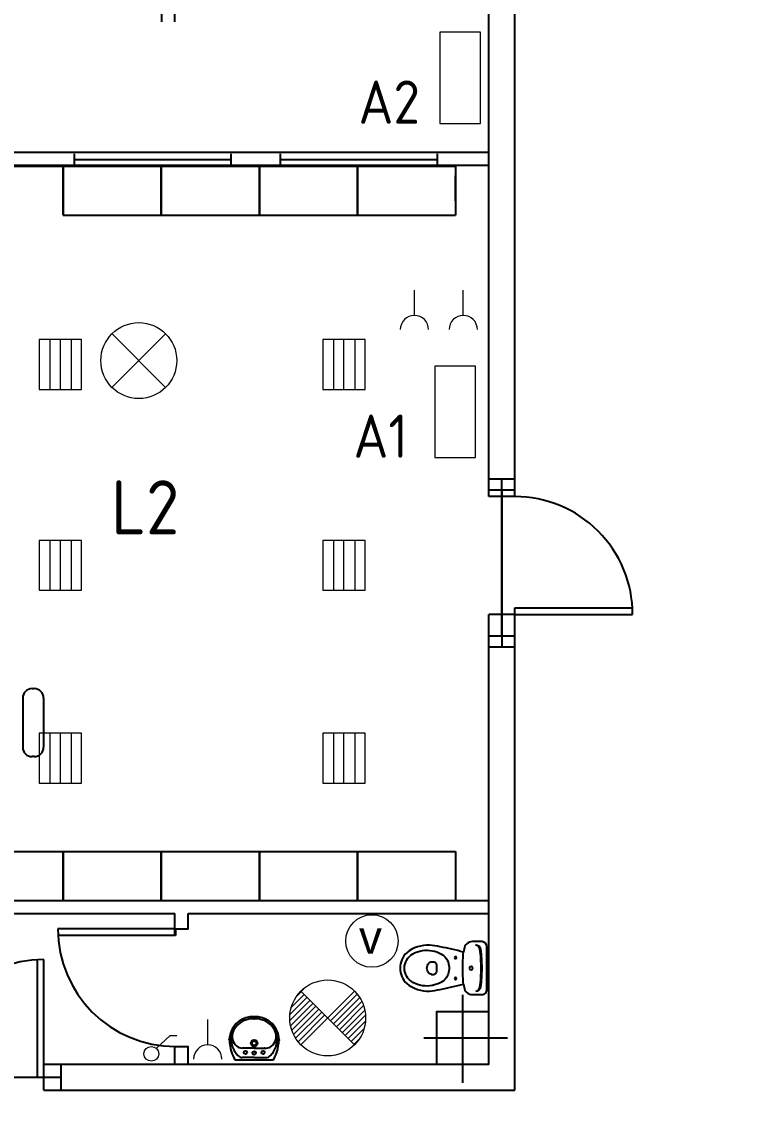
# Model space of a CAD drawing. Header units: millimetres. Extents: x 7 to 259, y -45 to 103.
# Drawn here: x 195.4374 to 195.5073, y 87.9861 to 88.09 of the extents above; entities that cross this region are included whole.
import ezdxf

# ---------------------------------------------------------------- set-up
doc = ezdxf.new("R2010")
doc.units = ezdxf.units.MM
doc.linetypes.add('CENTRO', pattern=[50.800000000000004, 31.75, -6.349999999999999, 6.349999999999999, -6.349999999999999])
doc.linetypes.add('CONTINUA', pattern=[0])
for name, color, linetype in [('CAJETI1', 5, 'Continuous'), ('cotes', 95, 'Continuous'), ('eixos centradors', 40, 'CENTRO'), ('estructura', 5, 'Continuous'), ('OFICINES', 6, 'Continuous'), ('portes', 4, 'Continuous')]:
    doc.layers.add(name, color=color, linetype=linetype)
doc.layers.add('ELECTRIC', color=86, linetype='Continuous', lineweight=9)
doc.styles.add('ISO', font='isocp.shx')
doc.styles.get("Standard").update_dxf_attribs({"font": 'arial.ttf'})
doc.dimstyles.new('ISO-25', dxfattribs={"dimtxt": 2.5, "dimasz": 2.5, "dimexe": 1.25, "dimexo": 0.625, "dimtad": 1, "dimtxsty": 'Standard', "dimcen": 2.5, "dimadec": 0, "dimazin": 0, "dimtfac": 1, "dimtmove": 0, "dimatfit": 3, "dimfxl": 1, "dimarcsym": 0})

# ---------------------------------------------------------------- blocks, each defined once
blk = doc.blocks.new('VI-IN')
for p, q in [((0, -0.0399999999999921), (-0.0110757007624756, -0.0399999999999921)), ((0, -0.0399999999999921), (0.0110757007624756, -0.0399999999999921)), ((-0.0480000000000018, -0.4230000000000064), (-0.0480000000000018, -0.4029169733099468)), ((0.0480000000000018, -0.4230000000000064), (0.0480000000000018, -0.4029169733099468))]:
    blk.add_line(p, q)
blk.add_lwpolyline([(-0.1630000041364055, -0.357999999999981, -0.0164003316292009), (-0.1223998340017694, -0.179654453621893, -0.0142439709869517), (-0.1460701492537378, -0.1751437176729008, -0.3798990490136649), (-0.2025, -0.111593006895788), (-0.202500000000008, -0.0399999999999921, -0.4142135623730951), (-0.162500000000008, 0), (0, 0), (0.162500000000008, 7.999999999999999e-15, -0.4142135623730951), (0.2025, -0.0399999999999921), (0.2025, -0.111593006895788, -0.3798990490136646), (0.1460701492537378, -0.1751437176729008, -0.0142439709869521), (0.1223998340017694, -0.179654453621893, -0.0164003316292009), (0.1630000041364055, -0.3579999999999807, -0.0345331114750752), (0.1750000041364092, -0.4399063631716669, -0.1809014022046509), (0.1180846111912012, -0.6129630705372213, -0.2105679586824404), (1e-16, -0.6650000000000001, -0.2105679586824408), (-0.1180846111911985, -0.6129630705372141, -0.1809014022046509), (-0.1750000041364102, -0.4399063631716919, -0.0345331114750752)], format="xyb", close=True)
for centre, radius in [((0, -0.1219999999999857), 0.0135), ((0, -0.1219999999999857), 0.0135), ((-0.0799999999999983, -0.2399999999999852), 0.0075), ((0.0799999999999983, -0.2399999999999852), 0.0075)]:
    blk.add_circle(centre, radius)
for centre, radius, start, end in [((-0.1394999999999976, -0.0887385659365236), 0.04, 96.27188577280306, 180), ((-0.1401374831237513, -0.0958513899303455), 0.04, 96.21414074578921, 169.7571584295829), ((1.63107392925e-05, -1.20056909513509), 1.15356909525041, 90.00081012617798, 97.20302243508095), ((1.6015339857e-05, -1.197484915299308), 1.157484915410112, 90.00079276314449, 97.14085745541503), ((-1.60153398568e-05, -1.197484915299309), 1.157484915410113, 82.85914254458498, 89.9992072368555), ((-1.63107392924e-05, -1.200569095135091), 1.15356909525041, 82.79697756491902, 89.999189873822), ((0.1394999999999976, -0.0887385659365236), 0.04, 6.400000000000001e-15, 83.7281142271969), ((0.1401374831237513, -0.0958513899303455), 0.04, 10.24284157041705, 83.78585925421083), ((-1.1e-15, 1.218999999999994), 1.404, 264.9986411462311, 270.0000000000001), ((1.3e-15, 1.218999999999994), 1.404, 270, 275.0013588537689), ((-0.007000000000005, -0.4059999999999821), 0.1156183255887206, 96.24191307905839, 152.5973225755725), ((0, -0.4700000000000034), 0.18, 90.00000000000004, 96.24191353271904), ((0, -0.4700000000000034), 0.18, 83.75808646728095, 90), ((0.007000000000005, -0.4059999999999821), 0.1156183255887206, 27.40267742442745, 83.75808692094164), ((0.1123032280042224, -0.4678479927350213), 0.25, 152.5973225755725, 168.3804829559136), ((-0.0330000000000013, -0.4029169733099468), 0.015, 96.64916276507213, 180), ((0, -0.6859999999999832), 0.3, 89.99999999999999, 96.64916276507229), ((0, -0.6859999999999832), 0.3, 83.35083723492774, 90.00000000000004), ((0.0330000000000013, -0.4029169733099468), 0.015, 6.400000000000001e-15, 83.35083723492785), ((-0.1123032280042224, -0.4678479927350213), 0.25, 11.61951704408638, 27.40267742442745), ((0.0789999999999935, -0.4609999999999889), 0.216, 168.380482608758, 209.1161462660789), ((-0.0180000000000007, -0.4230000000000064), 0.03, 180, 233.1301023541552), ((0, -0.3990000000000054), 0.06, 233.1301023541552, 270), ((0, -0.3990000000000054), 0.06, 270.0000000000001, 306.8698976458447), ((0.0180000000000007, -0.4230000000000064), 0.03, 306.8698976458447, 6.400000000000001e-15), ((-0.0789999999999935, -0.4609999999999889), 0.216, 330.8838537339211, 11.61951739124196), ((0, -0.505), 0.1255732340509734, 209.1161462660789, 270), ((0, -0.505), 0.1255732340509734, 270.0000000000001, 330.8838537339211)]:
    blk.add_arc(centre, radius, start, end)
blk = doc.blocks.new('Vic-WC')
at = {"xscale": -1}
blk.add_blockref('VI-IN', (0, 0), dxfattribs=at)
blk = doc.blocks.new('*D37')
at = {"layer": 'cotes', "color": 0, "lineweight": -2, "transparency": 16777216}
for p, q in [((193.9348133702421, 87.93808000362003), (192.7348133702421, 87.93808000362003)), ((195.1348133702421, 87.93808000362003), (195.4820298706625, 87.93808000362003)), ((196.6820298706625, 87.93808000362003), (201.7370776196393, 87.93808000362003)), ((195.1348133702421, 87.36545051610585), (195.1348133702421, 86.68808000362003)), ((195.4820298706625, 87.36545051610585), (195.4820298706625, 86.68808000362003))]:
    blk.add_line(p, q, dxfattribs=at)
at = {"layer": 'cotes', "color": 0, "transparency": 16777216}
for points in [[(193.9348133702421, 88.13808000362003), (193.9348133702421, 87.73808000362003), (195.1348133702421, 87.93808000362003)], [(196.6820298706625, 88.13808000362003), (196.6820298706625, 87.73808000362003), (195.4820298706625, 87.93808000362003)]]:
    blk.add_solid(points, dxfattribs=at)
at = {"layer": 'Defpoints', "color": 0, "transparency": 16777216}
for p in [(195.1348133702421, 87.99045051610585), (195.4820298706625, 87.99045051610585), (195.4820298706625, 87.93808000362003)]:
    blk.add_point(p, dxfattribs=at)
at = {"layer": 'cotes', "color": 0, "transparency": 16777216, "insert": (199.8095537451509, 89.16403498315618), "char_height": 1, "attachment_point": 5}
blk.add_mtext('0,35', dxfattribs=at)
blk = doc.blocks.new('*D38')
at = {"layer": 'cotes', "color": 0, "lineweight": -2, "transparency": 16777216}
for p, q in [((195.5336056647932, 89.56896413645795), (195.5336056647932, 90.76896413645794)), ((195.5336056647932, 88.36896413645795), (195.5336056647932, 87.99037039895231)), ((196.1070298706624, 88.36896413645795), (196.7836056647932, 88.36896413645795)), ((196.1045298706626, 87.99037039895231), (196.7836056647932, 87.99037039895231)), ((195.5336056647932, 86.7903703989523), (195.5336056647932, 81.74077967589638))]:
    blk.add_line(p, q, dxfattribs=at)
at = {"layer": 'cotes', "color": 0, "transparency": 16777216}
for points in [[(195.3336056647932, 89.56896413645795), (195.7336056647932, 89.56896413645795), (195.5336056647932, 88.36896413645795)], [(195.3336056647932, 86.7903703989523), (195.7336056647932, 86.7903703989523), (195.5336056647932, 87.99037039895231)]]:
    blk.add_solid(points, dxfattribs=at)
at = {"layer": 'Defpoints', "color": 0, "transparency": 16777216}
for p in [(195.4820298706624, 88.36896413645795), (195.4795298706626, 87.99037039895231), (195.5336056647932, 87.99037039895231)]:
    blk.add_point(p, dxfattribs=at)
at = {"layer": 'cotes', "color": 0, "transparency": 16777216, "insert": (194.307650685257, 83.66557503742428), "char_height": 1, "attachment_point": 5, "rotation": 90}
blk.add_mtext('0,38', dxfattribs=at)

msp = doc.modelspace()

# ---------------------------------------------------------------- linework, layer by layer
for p, q in [((195.4820298706625, 88.04459071222232), (195.4820298706625, 88.18976632752651)), ((195.4845298706625, 88.04459071222232), (195.4845298706625, 88.14813401930434)), ((195.4507798706625, 88.08996632119096), (195.4507798706625, 88.11874539895229)), ((195.4520298706625, 88.08996632119096), (195.4520298706625, 88.11874539895229)), ((195.4207798706625, 88.0774953989523), (195.4820298706625, 88.0774953989523)), ((195.4207798706625, 88.07624539895227), (195.4820298706625, 88.07624539895227)), ((195.4820298706625, 87.99036217678037), (195.4820298706625, 88.03334071222235)), ((195.4820298706625, 87.99036217678037), (195.4820298706625, 88.03334071222235)), ((195.4845298706625, 87.98787039895228), (195.4845298706625, 88.0333407122223)), ((195.4845298706625, 87.98787039895228), (195.4845298706625, 88.0333407122223)), ((195.4207798706625, 88.00599539895228), (195.4820298706625, 88.00599539895228)), ((195.4195298706625, 88.00474539895225), (195.4520298706625, 88.00474539895225)), ((195.4520298706625, 88.00266982227532), (195.4520298706625, 88.00474539895225)), ((195.4532798706625, 88.00474539895225), (195.4820298706625, 88.00474539895225)), ((195.4532798706625, 88.00329482227534), (195.4532798706625, 88.00474539895225)), ((195.4520298706625, 87.99036217678037), (195.4520298706625, 87.99204493608738)), ((195.4532798706625, 87.99036217678037), (195.4532798706625, 87.99204482227532)), ((195.4395001839325, 87.99037039895228), (195.4820298706625, 87.99037039895228)), ((195.4395001839325, 87.99037039895228), (195.4820298706625, 87.99037039895228)), ((195.4395001839325, 87.98787039895228), (195.4845298706625, 87.98787039895228)), ((195.4395001839325, 87.98787039895228), (195.4845298706625, 87.98787039895228))]:
    msp.add_line(p, q)
at = {"color": 73, "linetype": 'CONTINUA'}
for p, q in [((195.4319712736113, 88.07617035458316), (195.4413462736113, 88.07617035458316)), ((195.4413462736113, 88.07617035458316), (195.4413462736113, 88.07148285458317)), ((195.4413462736113, 88.07148285458317), (195.4413462736113, 88.07617035458316)), ((195.4413462736113, 88.07617035458316), (195.4507212736113, 88.07617035458316)), ((195.4507212736113, 88.07617035458316), (195.4507212736113, 88.07148285458317)), ((195.4507212736113, 88.07148285458317), (195.4507212736113, 88.07617035458316)), ((195.4507212736113, 88.07617035458316), (195.4600962736114, 88.07617035458316)), ((195.4600962736114, 88.07617035458316), (195.4600962736114, 88.07148285458317)), ((195.4600962736114, 88.07148285458317), (195.4600962736114, 88.07617035458316)), ((195.4600962736114, 88.07617035458316), (195.4694712736114, 88.07617035458316)), ((195.4694712736114, 88.07617035458316), (195.4694712736114, 88.07148285458317)), ((195.4694712736114, 88.07148285458317), (195.4694712736114, 88.07617035458316)), ((195.4694712736114, 88.07617035458316), (195.4788462736113, 88.07617035458316)), ((195.4788462736113, 88.07617035458316), (195.4788462736113, 88.07148285458317)), ((195.4383712736113, 88.02624690390809), (195.4385712736114, 88.02624690390809)), ((195.4374712736113, 88.02534690390814), (195.4374712736113, 88.02064690390813)), ((195.4394712736114, 88.02534690390814), (195.4394712736114, 88.02064690390813)), ((195.4385712736114, 88.01974690390813), (195.4383712736113, 88.01974690390813)), ((195.4319712736113, 88.01068289895227), (195.4413462736113, 88.01068289895227)), ((195.4413462736113, 88.01068289895227), (195.4413462736113, 88.00599539895228)), ((195.4413462736113, 88.00599539895228), (195.4413462736113, 88.01068289895227)), ((195.4413462736113, 88.01068289895227), (195.4507212736113, 88.01068289895227)), ((195.4507212736113, 88.01068289895227), (195.4507212736113, 88.00599539895228)), ((195.4507212736113, 88.00599539895228), (195.4507212736113, 88.01068289895227)), ((195.4507212736113, 88.01068289895227), (195.4600962736114, 88.01068289895227)), ((195.4600962736114, 88.01068289895227), (195.4600962736114, 88.00599539895228)), ((195.4600962736114, 88.00599539895228), (195.4600962736114, 88.01068289895227)), ((195.4600962736114, 88.01068289895227), (195.4694712736114, 88.01068289895227)), ((195.4694712736114, 88.01068289895227), (195.4694712736114, 88.00599539895228)), ((195.4694712736114, 88.00599539895228), (195.4694712736114, 88.01068289895227)), ((195.4694712736114, 88.01068289895227), (195.4788462736113, 88.01068289895227)), ((195.4788462736113, 88.01068289895227), (195.4788462736113, 88.00599539895228))]:
    msp.add_line(p, q, dxfattribs=at)
at = {"color": 73}
for p, q in [((195.4413462736113, 88.07148285458317), (195.4507212736113, 88.07148285458317)), ((195.4507212736113, 88.07148285458317), (195.4600962736114, 88.07148285458317)), ((195.4600962736114, 88.07148285458317), (195.4694712736114, 88.07148285458317)), ((195.4694712736114, 88.07148285458317), (195.4788462736113, 88.07148285458317)), ((195.4319712736113, 88.00599539895228), (195.4413462736113, 88.00599539895228)), ((195.4413462736113, 88.00599539895228), (195.4507212736113, 88.00599539895228)), ((195.4507212736113, 88.00599539895228), (195.4600962736114, 88.00599539895228)), ((195.4600962736114, 88.00599539895228), (195.4694712736114, 88.00599539895228)), ((195.4694712736114, 88.00599539895228), (195.4788462736113, 88.00599539895228))]:
    msp.add_line(p, q, dxfattribs=at)
at = {"color": 6}
for p, q in [((195.4586242173281, 87.99189354088895), (195.4584374774394, 87.99189354088895)), ((195.4596014134215, 87.99099660243564), (195.4584538614464, 87.99099660243564)), ((195.4596014134215, 87.99189354088895), (195.4586242173281, 87.99189354088895)), ((195.4596014134215, 87.99189354088895), (195.460578609515, 87.99189354088895)), ((195.4596014134215, 87.99099660243564), (195.4607489653968, 87.99099660243564)), ((195.460578609515, 87.99189354088895), (195.4607653494037, 87.99189354088895)), ((195.4613748713715, 87.99075533973354), (195.4578279556173, 87.99075533973354)), ((195.4613748712258, 87.99075533973354), (195.4596014134215, 87.99075533973354))]:
    msp.add_line(p, q, dxfattribs=at)
for centre, radius in [((195.4596014134215, 87.99236375774746), 0.0003216836027788526), ((195.4596014134215, 87.99236375774746), 0.0002111048643236213), ((195.4587569939642, 87.9914813837729), 0.0001608418013894263), ((195.4596014134215, 87.99143112070993), 0.0001608418013894263), ((195.4604458328788, 87.9914813837729), 0.0001608418013894263)]:
    msp.add_circle(centre, radius, dxfattribs=at)
at = {"color": 73, "linetype": 'CONTINUA'}
for centre, start, end in [((195.4383712736113, 88.02534690390814), 90, 180), ((195.4385712736114, 88.02534690390814), 0, 90), ((195.4383712736113, 88.02064690390813), 180, 270), ((195.4385712736114, 88.02064690390813), 270, 0)]:
    msp.add_arc(centre, 0.0009000000000000002, start, end, dxfattribs=at)
at = {"color": 6}
for centre, radius, start, end in [((195.4612358133166, 87.99281866858507), 0.003819754832707136, 189.9338091910771, 189.9338091910771), ((195.4594670765, 87.99264663519881), 0.002245535393914466, 97.2331037741292, 172.1675154020636), ((195.4594670765, 87.99264663519881), 0.002053196746767956, 97.2331037741292, 172.1675154020636), ((195.4596014134215, 87.99158184039612), 0.00331877066427172, 90, 97.21971044663563), ((195.4596014134215, 87.99158184039612), 0.00312643201712521, 82.78028955336437, 97.21971044663563), ((195.4596014134215, 87.99158184039612), 0.00331877066427172, 82.78028955336437, 90), ((195.459735750343, 87.99264663519881), 0.002053196746767956, 7.832484597936376, 82.7668962258708), ((195.459735750343, 87.99264663519881), 0.002245535393914466, 7.832484597936376, 82.7668962258708), ((195.4594879607926, 87.99269557115082), 0.002260116729252042, 173.4193895132925, 185.1870548311225), ((195.458716352564, 87.99301702841768), 0.00121665234144216, 156.510706644384, 230.8624650823238), ((195.460486474279, 87.99301702841768), 0.00121665234144216, 309.1375349176761, 23.48929335561596), ((195.4597148660506, 87.99269557115082), 0.002260116729252042, 354.8129451688775, 6.580610486707507), ((195.4612358133166, 87.99281866858507), 0.004012093479853648, 184.692136623655, 188.0388814678952), ((195.4613258071963, 87.99281866858507), 0.004101227985138633, 187.8641116459471, 209.5486019015937), ((195.4594879607926, 87.99269557115082), 0.002067778082105531, 173.4193895132925, 185.1870548311225), ((195.4612358133166, 87.99281866858507), 0.003819754832707136, 184.692136623655, 188.1402523154541), ((195.4593596761608, 87.99263178654627), 0.001937738275055791, 190.5258021505061, 216.4920353637915), ((195.4584688845254, 87.99273394253584), 0.00084098830738476, 231.7662418671158, 267.8597657013506), ((195.4607339423177, 87.99273394253584), 0.00084098830738476, 272.1402342986494, 308.2337581328842), ((195.4598431506822, 87.99263178654627), 0.001937738275055791, 323.5079646360059, 349.4741978494939), ((195.4578770196468, 87.99281866858507), 0.004101227985138633, 330.4513980984063, 352.1358883540529), ((195.4579670135264, 87.99281866858507), 0.003819754832707136, 351.8597476845459, 355.307863376345), ((195.4597148660506, 87.99269557115082), 0.002067778082105531, 354.8129451688775, 6.580610486707507), ((195.4579670135264, 87.99281866858507), 0.004012093479853648, 351.9611185321048, 355.307863376345), ((195.4599520959938, 87.99301155333933), 0.002640278027570993, 215.471853480908, 224.6910293513695), ((195.4584538614464, 87.99152939090271), 0.0005327884671024737, 224.6910293513695, 270), ((195.4607489653968, 87.99152939090271), 0.0005327884671024737, 270, 315.3089706486305), ((195.4592507308494, 87.99301155333933), 0.002640278027570993, 315.3089706486305, 324.528146519092), ((195.4578279556173, 87.99083576063424), 8.04209006947125e-05, 209.5486019015937, 270), ((195.4613748712258, 87.99083576063424), 8.04209006947125e-05, 270, 330.4513980984063)]:
    msp.add_arc(centre, radius, start, end, dxfattribs=at)
at = {"color": 6, "linetype": 'ByBlock'}
for p in [(195.4596014134215, 87.99470827241328), (195.457501593621, 87.9929730651466), (195.461702990316, 87.99299881710346), (195.45722448988, 87.99271297009022), (195.4593903085572, 87.99236375774746), (195.4598125182858, 87.99236375774746), (195.461977374189, 87.99267201240889), (195.4594974928814, 87.99131841092435), (195.4597053339617, 87.99152146933733), (195.460578609515, 87.99189354088895)]:
    msp.add_point(p, dxfattribs=at)
at = {"layer": 'eixos centradors', "ltscale": 0.1}
for p, q in [((195.4795298706625, 87.9970009850324), (195.4795298706625, 87.98857957856501)), ((195.4795298706625, 87.9970009850324), (195.4795298706625, 87.98857957856495)), ((195.4795298706625, 87.9970009850324), (195.4795298706625, 87.98857957856495)), ((195.4795298706625, 87.9970009850324), (195.4795298706625, 87.98857957856495)), ((195.4758131977212, 87.99287039895228), (195.4838135427632, 87.99287039895228)), ((195.4758131977212, 87.99287039895228), (195.4838135427632, 87.99287039895228)), ((195.4758131977212, 87.99287039895228), (195.4838135427632, 87.99287039895228)), ((195.4758131977212, 87.99287039895228), (195.4838135427632, 87.99287039895228))]:
    msp.add_line(p, q, dxfattribs=at)
at = {"layer": 'ELECTRIC', "color": 212}
for p, q in [((195.4788226620659, 88.07283986700634), (195.4788226620659, 88.07525133460138)), ((195.4749229957295, 88.06190477637278), (195.4749229957295, 88.06431624396782)), ((195.4795920760296, 88.06190477637278), (195.4795920760296, 88.06431624396782)), ((195.4460074309276, 88.05502382330525), (195.4511373467587, 88.06015373913641)), ((195.4460151064612, 88.06016139176978), (195.4511296712251, 88.05501617067193)), ((195.4636626634708, 87.99686628568202), (195.4645451809268, 87.99774880313805)), ((195.4640646615202, 87.99221688966333), (195.4691945769456, 87.99734680508868)), ((195.4640656814902, 87.99221586928758), (195.4691955973213, 87.99734578511874)), ((195.4640733570238, 87.99735343775205), (195.4691879217877, 87.9922082166542)), ((195.4630118106734, 87.99453163486186), (195.4649508554623, 87.99647067965088)), ((195.4630171558366, 87.99509824603274), (195.4646710609926, 87.99675215118862)), ((195.4630799982848, 87.99403855646574), (195.4652306499322, 87.9961892081131)), ((195.4631459612978, 87.99578831750136), (195.4643912665227, 87.9970336227264)), ((195.466909416751, 87.99450037888653), (195.4694599239358, 87.99705088607135)), ((195.4671892112208, 87.99421890734874), (195.4696939101531, 87.99672360628108)), ((195.4674690056905, 87.993937435811), (195.469894725187, 87.99636315530745)), ((195.4632013032752, 87.99359859544859), (195.465510444402, 87.99590773657536)), ((195.4633652222633, 87.9932012484291), (195.4657902388718, 87.99562626503757)), ((195.4635657858715, 87.99284054602981), (195.4660700333416, 87.99534479349978)), ((195.4637995391132, 87.99251303326389), (195.4663498278113, 87.99506332196205)), ((195.4677488001604, 87.99365596427322), (195.4700589282846, 87.9959660923974)), ((195.4680285946301, 87.99337449273548), (195.4701805735663, 87.99552647167155)), ((195.4683083891, 87.9930930211977), (195.4702492033534, 87.99503383545118)), ((195.4551601506007, 87.99220625743664), (195.4551601506007, 87.99461772503167)), ((195.4685881835698, 87.99281154965996), (195.4702445129002, 87.99446787899029)), ((195.4502423329669, 87.99187377589749), (195.4515763997053, 87.99310916263062)), ((195.4515763997053, 87.99310916263062), (195.4522084685129, 87.99310916263062)), ((195.4688679780396, 87.99253007812217), (195.4701169699752, 87.99377907005766)), ((195.4687025295012, 87.9918033635762), (195.4696081030327, 87.9927089371077))]:
    msp.add_line(p, q, dxfattribs=at)
at = {"layer": 'ELECTRIC', "color": 6}
for p, q in [((195.4401035387326, 88.05483697952945), (195.4401035387326, 88.05954965026689)), ((195.4410696839155, 88.05482928585275), (195.4410696839155, 88.0595927739534)), ((195.4421266354379, 88.05483697952945), (195.4421266354379, 88.05954965026689)), ((195.4672172590963, 88.05483697952945), (195.4672172590963, 88.05954965026689)), ((195.4681834042791, 88.05482928585275), (195.4681834042791, 88.0595927739534)), ((195.4692403558015, 88.05483697952945), (195.4692403558015, 88.05954965026689)), ((195.4401035387326, 88.03565261482697), (195.4401035387326, 88.0403652855644)), ((195.4410696839155, 88.03564492115026), (195.4410696839155, 88.04040840925092)), ((195.4421266354379, 88.03565261482697), (195.4421266354379, 88.0403652855644)), ((195.4672172590963, 88.03565261482697), (195.4672172590963, 88.0403652855644)), ((195.4681834042791, 88.03564492115026), (195.4681834042791, 88.04040840925092)), ((195.4692403558015, 88.03565261482697), (195.4692403558015, 88.0403652855644)), ((195.4401035387326, 88.01722060777479), (195.4401035387326, 88.02193327851222)), ((195.4410696839155, 88.01721291409808), (195.4410696839155, 88.02197640219873)), ((195.4421266354379, 88.01722060777479), (195.4421266354379, 88.02193327851222)), ((195.4672172590963, 88.01722060777479), (195.4672172590963, 88.02193327851222)), ((195.4681834042791, 88.01721291409808), (195.4681834042791, 88.02197640219873)), ((195.4692403558015, 88.01722060777479), (195.4692403558015, 88.02193327851222))]:
    msp.add_line(p, q, dxfattribs=at)
at = {"layer": 'ELECTRIC', "color": 212}
for points in [[(195.4773441172272, 88.08024066068327), (195.4812353344581, 88.08024066068327), (195.4812353344581, 88.08895363402803), (195.4773441172272, 88.08895363402803)], [(195.4768640323122, 88.04832835285714), (195.4807552495431, 88.04832835285714), (195.4807552495431, 88.0570413262019), (195.4768640323122, 88.0570413262019)]]:
    msp.add_lwpolyline(points, close=True, dxfattribs=at)
at = {"layer": 'ELECTRIC', "color": 6}
for points in [[(195.4390465872102, 88.05482928585275), (195.4430927806208, 88.05482928585275), (195.4430927806208, 88.0595927739534), (195.4390465872102, 88.0595927739534)], [(195.4661603075739, 88.05482928585275), (195.4702065009843, 88.05482928585275), (195.4702065009843, 88.0595927739534), (195.4661603075739, 88.0595927739534)], [(195.4390465872102, 88.03564492115026), (195.4430927806208, 88.03564492115026), (195.4430927806208, 88.04040840925092), (195.4390465872102, 88.04040840925092)], [(195.4661603075739, 88.03564492115026), (195.4702065009843, 88.03564492115026), (195.4702065009843, 88.04040840925092), (195.4661603075739, 88.04040840925092)], [(195.4390465872102, 88.01721291409808), (195.4430927806208, 88.01721291409808), (195.4430927806208, 88.02197640219873), (195.4390465872102, 88.02197640219873)], [(195.4661603075739, 88.01721291409808), (195.4702065009843, 88.01721291409808), (195.4702065009843, 88.02197640219873), (195.4661603075739, 88.02197640219873)]]:
    msp.add_lwpolyline(points, close=True, dxfattribs=at)
at = {"layer": 'ELECTRIC', "color": 212}
for centre, radius in [((195.4485723888432, 88.05758878122083), 0.003627398271134226), ((195.4666306394057, 87.99478082720316), 0.003627398271134226), ((195.44977052712, 87.99134995970508), 0.0007049710352899775)]:
    msp.add_circle(centre, radius, dxfattribs=at)
at = {"layer": 'ELECTRIC', "color": 6}
msp.add_circle((195.4708561627085, 88.0021280460843), 0.002508615348480714, dxfattribs=at)
at = {"layer": 'ELECTRIC', "color": 212}
for centre in [(195.4749229957295, 88.06055462268426), (195.4795920760296, 88.06055462268426), (195.4551601506007, 87.99085610374811)]:
    msp.add_arc(centre, 0.001350153688504396, 0, 180, dxfattribs=at)
at = {"layer": 'estructura'}
msp.add_lwpolyline([(195.4770298706625, 87.99037039895228), (195.4820298706625, 87.99037039895228), (195.4820298706625, 87.99537039895228), (195.4770298706625, 87.99537039895228)], close=True, dxfattribs=at)
msp.add_lwpolyline([(195.4770298706625, 87.99037039895228), (195.4820298706625, 87.99037039895228), (195.4820298706625, 87.99537039895228), (195.4770298706625, 87.99537039895228)], close=True, dxfattribs=at)
msp.add_lwpolyline([(195.4770298706625, 87.99037039895228), (195.4820298706625, 87.99037039895228), (195.4820298706625, 87.99537039895228), (195.4770298706625, 87.99537039895228)], close=True, dxfattribs=at)
msp.add_lwpolyline([(195.4770298706625, 87.99037039895228), (195.4820298706625, 87.99037039895228), (195.4820298706625, 87.99537039895228), (195.4770298706625, 87.99537039895228)], close=True, dxfattribs=at)
at = {"layer": 'portes', "color": 4}
for p, q in [((195.4423836436079, 88.0773464268371), (195.4423836436079, 88.07612033454114)), ((195.4573836436078, 88.0773464268371), (195.4573836436078, 88.07612033454114)), ((195.4620944905721, 88.0773464268371), (195.4620944905721, 88.07612033454114)), ((195.4770944905721, 88.0773464268371), (195.4770944905721, 88.07612033454114)), ((195.4573631543609, 88.07677396133658), (195.4423631543609, 88.07677396133658)), ((195.4770740013253, 88.07677396133658), (195.4620740013253, 88.07677396133658))]:
    msp.add_line(p, q, dxfattribs=at)
at = {"layer": 'portes'}
for p, q in [((195.4845298706626, 88.0462453989523), (195.4820298706626, 88.0462453989523)), ((195.4845298706626, 88.0462453989523), (195.4820298706626, 88.0462453989523)), ((195.4845298706626, 88.0462453989523), (195.4820298706626, 88.0462453989523)), ((195.4832798706625, 88.03124539895225), (195.4832798706625, 88.0462453989523)), ((195.4832798706625, 88.03124539895225), (195.4832798706625, 88.0462453989523)), ((195.4832798706625, 88.03124539895225), (195.4832798706625, 88.0462453989523)), ((195.4845298706625, 88.04520966609215), (195.4820298706625, 88.04520966609215)), ((195.4832798706625, 88.04520966609215), (195.4832798706625, 88.03020966609216)), ((195.4845298706625, 88.04459071222232), (195.4820298706626, 88.04459071222232)), ((195.4845298706625, 88.04459071222232), (195.4820298706626, 88.04459071222232)), ((195.4845298706625, 88.04459071222232), (195.4820298706626, 88.04459071222232)), ((195.4845298706625, 88.04459071222232), (195.4820298706626, 88.04459071222232)), ((195.4845298706625, 88.04459071222232), (195.4820298706626, 88.04459071222232)), ((195.4845298706625, 88.04459071222232), (195.4820298706626, 88.04459071222232)), ((195.4845298706625, 88.03396571222231), (195.4957624961347, 88.03396571222225)), ((195.4845298706625, 88.0333407122223), (195.4845298706625, 88.03396571222231)), ((195.4845298706625, 88.03396571222231), (195.4957624961347, 88.03396571222225)), ((195.4845298706625, 88.0333407122223), (195.4845298706625, 88.03396571222231)), ((195.4845298706625, 88.03396571222231), (195.4957624961347, 88.03396571222225)), ((195.4845298706625, 88.0333407122223), (195.4845298706625, 88.03396571222231)), ((195.4845298706625, 88.03396571222231), (195.4957624961347, 88.03396571222225)), ((195.4845298706625, 88.0333407122223), (195.4845298706625, 88.03396571222231)), ((195.4845298706625, 88.03396571222231), (195.4957624961347, 88.03396571222225)), ((195.4845298706625, 88.0333407122223), (195.4845298706625, 88.03396571222231)), ((195.4845298706625, 88.03396571222231), (195.4957624961347, 88.03396571222225)), ((195.4845298706625, 88.0333407122223), (195.4845298706625, 88.03396571222231)), ((195.4845298706625, 88.0333407122223), (195.4820298706625, 88.0333407122223)), ((195.4845298706625, 88.0333407122223), (195.4820298706625, 88.03334071222235)), ((195.4845298706625, 88.0333407122223), (195.4820298706625, 88.0333407122223)), ((195.4845298706625, 88.0333407122223), (195.4820298706625, 88.03334071222235)), ((195.4845298706625, 88.0333407122223), (195.4820298706625, 88.0333407122223)), ((195.4845298706625, 88.0333407122223), (195.4820298706625, 88.03334071222235)), ((195.4845298706625, 88.0333407122223), (195.4957798706625, 88.03334071222224)), ((195.4845298706625, 88.0333407122223), (195.4957798706625, 88.03334071222224)), ((195.4845298706625, 88.0333407122223), (195.4957798706625, 88.03334071222224)), ((195.4845298706625, 88.0333407122223), (195.4957798706625, 88.03334071222224)), ((195.4845298706625, 88.0333407122223), (195.4957798706625, 88.03334071222224)), ((195.4845298706625, 88.0333407122223), (195.4957798706625, 88.03334071222224)), ((195.4845298706625, 88.03124539895225), (195.4820298706625, 88.03124539895231)), ((195.4845298706625, 88.03124539895225), (195.4820298706625, 88.03124539895231)), ((195.4845298706625, 88.03124539895225), (195.4820298706625, 88.03124539895231)), ((195.4845298706625, 88.03020966609216), (195.4820298706625, 88.03020966609216)), ((195.4520804746007, 88.00329482227534), (195.4408304746007, 88.00329482227528)), ((195.4520804746007, 88.00329482227534), (195.4408304746007, 88.00329482227528)), ((195.4520804746007, 88.00329482227534), (195.4408304746007, 88.00329482227528)), ((195.4520804746007, 88.00266982227532), (195.4408478491284, 88.00266982227532)), ((195.4520804746007, 88.00266982227532), (195.4408478491284, 88.00266982227532)), ((195.4520804746007, 88.00266982227532), (195.4408478491284, 88.00266982227532)), ((195.4520804746007, 88.00329482227534), (195.4520804746007, 88.00266982227532)), ((195.4520804746007, 88.00329482227534), (195.4533304746008, 88.00329482227534)), ((195.4520804746007, 88.00329482227534), (195.4520804746007, 88.00266982227532)), ((195.4520804746007, 88.00329482227534), (195.4533304746008, 88.00329482227534)), ((195.4520804746007, 88.00329482227534), (195.4520804746007, 88.00266982227532)), ((195.4520804746007, 88.00329482227534), (195.4533304746008, 88.00329482227534)), ((195.4388751839325, 87.98912039895231), (195.4388751839325, 88.00035302442461)), ((195.4388751839325, 87.98912039895237), (195.4388751839325, 88.00035302442461)), ((195.4395001839325, 87.98912039895231), (195.4395001839325, 88.00037039895233)), ((195.4395001839325, 87.98912039895237), (195.4395001839325, 88.00037039895233)), ((195.4520804746007, 87.99204482227532), (195.4533304746008, 87.99204482227532)), ((195.4520804746007, 87.99204482227532), (195.4533304746008, 87.99204482227532)), ((195.4520804746007, 87.99204482227532), (195.4533304746008, 87.99204482227532)), ((195.4395001839325, 87.98787039895228), (195.4395001839325, 87.99037039895228)), ((195.4395001839325, 87.98787039895228), (195.4395001839325, 87.99037039895228)), ((195.4395001839325, 87.98787039895228), (195.4395001839325, 87.99037039895228)), ((195.4395001839325, 87.98787039895228), (195.4395001839325, 87.99037039895228)), ((195.4395001839325, 87.98787039895228), (195.4395001839325, 87.99037039895228)), ((195.4395001839325, 87.98787039895228), (195.4395001839325, 87.99037039895228)), ((195.4411548706626, 87.98787039895228), (195.4411548706624, 87.99037039895228)), ((195.4411548706626, 87.98787039895228), (195.4411548706624, 87.99037039895228)), ((195.4411548706626, 87.98787039895228), (195.4411548706624, 87.99037039895228)), ((195.4261548706625, 87.98912039895225), (195.4411548706624, 87.98912039895237)), ((195.4261548706625, 87.98912039895225), (195.4411548706624, 87.98912039895237)), ((195.4261548706625, 87.98912039895225), (195.4411548706624, 87.98912039895237))]:
    msp.add_line(p, q, dxfattribs=at)
for centre, start, end in [((195.4845298706625, 88.0333407122223), 359.9999999997394, 89.99999999973946), ((195.4845298706625, 88.0333407122223), 359.9999999997394, 89.99999999973946), ((195.4845298706625, 88.0333407122223), 359.9999999997394, 89.99999999973946), ((195.4845298706625, 88.0333407122223), 359.9999999997394, 89.99999999973946), ((195.4845298706625, 88.0333407122223), 359.9999999997394, 89.99999999973946), ((195.4845298706625, 88.0333407122223), 359.9999999997394, 89.99999999973946), ((195.4520804746007, 88.00329482227534), 180, 270), ((195.4395001839325, 87.98912039895231), 90, 180), ((195.4395001839325, 87.98912039895237), 90, 180)]:
    msp.add_arc(centre, 0.01125000000000114, start, end, dxfattribs=at)

# ---------------------------------------------------------------- block references
at = {"layer": 'OFICINES', "xscale": 0.0125, "yscale": 0.0125, "zscale": 0.0125, "rotation": 270}
msp.add_blockref('Vic-WC', (195.4818549527059, 87.99953930616931), dxfattribs=at)

# ---------------------------------------------------------------- texts
at = {"layer": 'CAJETI1', "color": 5, "style": 'ISO'}
for s, height, p in [('A2', 0.004137982486223274, (195.4695683038684, 88.08021663813332)), ('A1', 0.004137982486223274, (195.4690882189533, 88.04830433030719)), ('L2', 0.005172478107779094, (195.4459212935213, 88.04097897331792))]:
    msp.add_text(s, height=height, dxfattribs=at).set_placement(p)
at = {"layer": 'ELECTRIC', "color": 6}
msp.add_text('v', height=0.003125, dxfattribs=at).set_placement((195.4696279771222, 88.0009332850837))

# ---------------------------------------------------------------- dimensions: what is measured, and where the dimension line sits
at = {"layer": 'cotes'}
dim = msp.add_linear_dim(base=(195.5336056647932, 87.99037039895231), p1=(195.4820298706623, 88.36896413645792), p2=(195.4795298706625, 87.99037039895228), angle=90, dimstyle='ISO-25', override={"dimtxt": 1, "dimasz": 1.199999999999999}, dxfattribs=at)
dim.commit()
dim.dimension.update_dxf_attribs({"geometry": '*D38', "text_midpoint": (194.307650685257, 83.66557503742428)})
dim = msp.add_linear_dim(base=(195.4820298706625, 87.93808000362003), p1=(195.1348133702421, 87.99045051610585), p2=(195.4820298706625, 87.99045051610585), dimstyle='ISO-25', override={"dimtxt": 1, "dimasz": 1.199999999999999}, dxfattribs=at)
dim.commit()
dim.dimension.update_dxf_attribs({"geometry": '*D37', "text_midpoint": (199.8095537451509, 89.16403498315618)})

doc.saveas('drawing.dxf')
